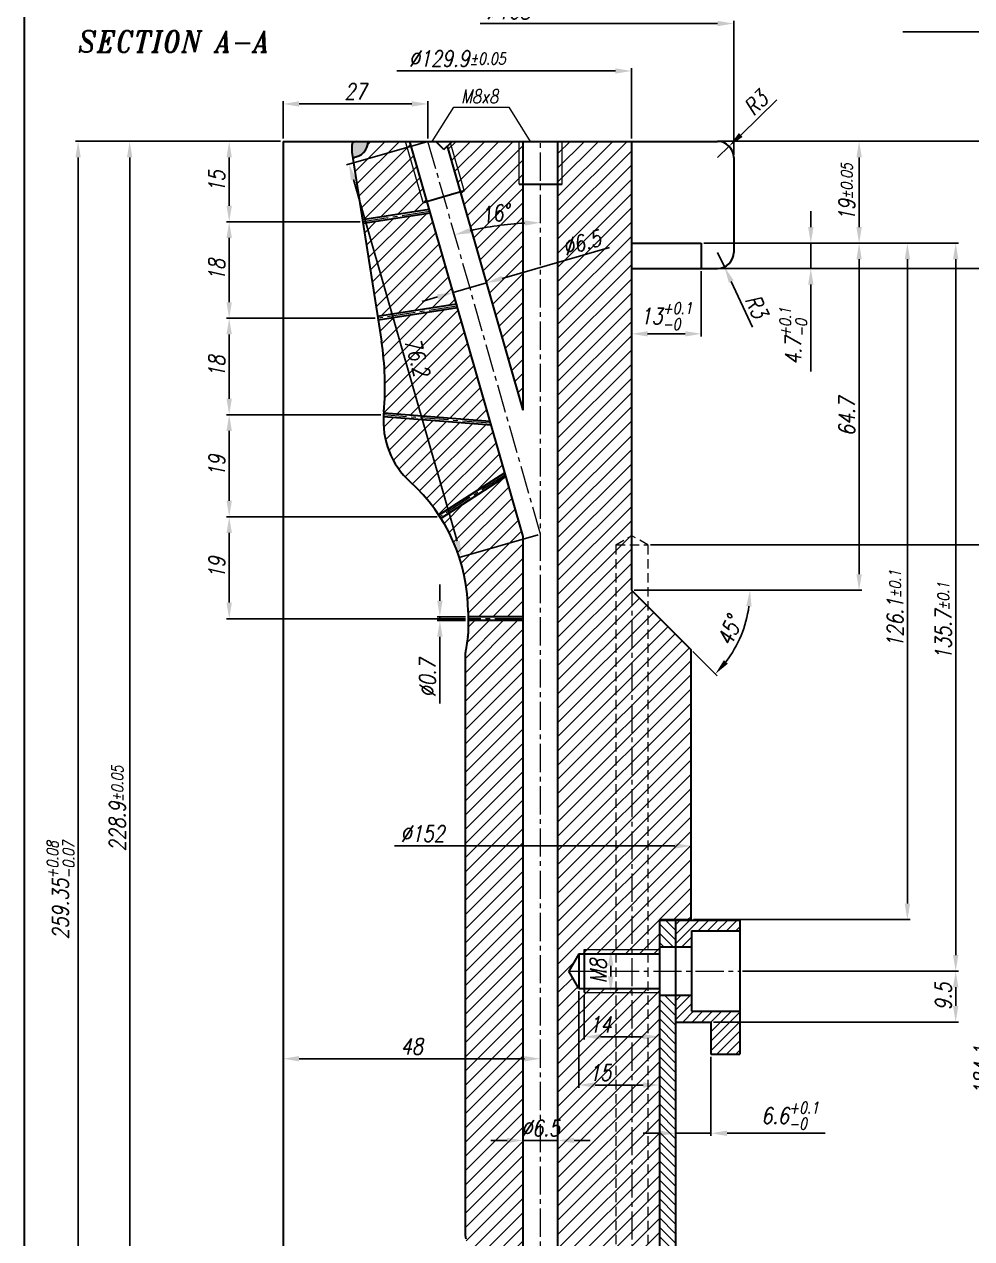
# Model space of a CAD drawing. Extents: x -409 to 838, y -94 to 534.
# Drawn here: x 31.5 to 208.1, y 74.9 to 301.3 of the extents above; entities that cross this region are included whole.
import ezdxf
from ezdxf import colors
from ezdxf.entities.mleader import LeaderData, LeaderLine
from ezdxf.math import Vec2, Vec3

# ---------------------------------------------------------------- set-up
doc = ezdxf.new("R2010")
doc.units = 0
doc.header["$LTSCALE"] = 7
doc.header["$MEASUREMENT"] = 0
doc.linetypes.add('CENTER2', pattern=[1.125, 0.75, -0.125, 0.125, -0.125])
doc.linetypes.add('HIDDEN', pattern=[0.375, 0.25, -0.125])
doc.layers.get('0').update_dxf_attribs({"linetype": 'CONTINUOUS', "lineweight": 15})
for name, color, linetype, lineweight in [('1', 1, 'CENTER2', 15), ('2', 2, 'HIDDEN', 15), ('3', 3, 'CONTINUOUS', 30), ('8', 252, 'CONTINUOUS', 15), ('ENGLISH', 252, 'CONTINUOUS', 18)]:
    doc.layers.add(name, color=color, linetype=linetype, lineweight=lineweight)
doc.styles.add('ITALICT', font='ITALICT.shx', dxfattribs={"width": 0.8, "height": 3})
doc.styles.get("Standard").update_dxf_attribs({"font": 'isocp.shx', "height": 3})
doc.dimstyles.get("Standard").update_dxf_attribs({"dimtxt": 3, "dimasz": 3, "dimexe": 0.5, "dimexo": 0.5, "dimgap": 0.8, "dimtad": 1, "dimdsep": 46, "dimtxsty": 'ITALICT', "dimcen": 0.09, "dimazin": 2, "dimtfac": 1, "dimtmove": 0, "dimatfit": 3, "dimfxl": 1, "dimtolj": 1, "dimtzin": 0, "dimarcsym": 0})
doc.dimstyles.new('Standard$2', dxfattribs={"dimtxt": 3, "dimasz": 3, "dimexe": 0.5, "dimexo": 0.5, "dimgap": 0.8, "dimtad": 1, "dimdsep": 46, "dimtxsty": 'ITALICT', "dimcen": 0.09, "dimazin": 2, "dimtfac": 1, "dimtmove": 0, "dimatfit": 3, "dimfxl": 1, "dimtolj": 1, "dimtzin": 0, "dimarcsym": 0})

# ---------------------------------------------------------------- blocks, each defined once
blk = doc.blocks.new('*D12')
at = {"color": 0, "lineweight": -2}
for p, q in [((79.23, 279.47), (69.19, 279.47)), ((69.69, 276.47), (69.69, 267.47)), ((94.1, 264.47), (69.19, 264.47))]:
    blk.add_line(p, q, dxfattribs=at)
at = {"color": 0}
for points in [[(70.19, 276.47), (69.19, 276.47), (69.69, 279.47)], [(69.19, 267.47), (70.19, 267.47), (69.69, 264.47)]]:
    blk.add_solid(points, dxfattribs=at)
at = {"color": 0, "insert": (67.39, 271.97), "char_height": 3, "attachment_point": 5, "rotation": 90, "style": 'ITALICT'}
blk.add_mtext('\\A1;15', dxfattribs=at)
blk = doc.blocks.new('*D13')
at = {"color": 0, "lineweight": -2}
for p, q in [((94.1, 264.47), (69.19, 264.47)), ((69.69, 261.47), (69.69, 249.47)), ((96.91, 246.47), (69.19, 246.47))]:
    blk.add_line(p, q, dxfattribs=at)
at = {"color": 0}
for points in [[(70.19, 261.47), (69.19, 261.47), (69.69, 264.47)], [(69.19, 249.47), (70.19, 249.47), (69.69, 246.47)]]:
    blk.add_solid(points, dxfattribs=at)
at = {"color": 0, "insert": (67.39, 255.47), "char_height": 3, "attachment_point": 5, "rotation": 90, "style": 'ITALICT'}
blk.add_mtext('\\A1;18', dxfattribs=at)
blk = doc.blocks.new('*D14')
at = {"color": 0, "lineweight": -2}
for p, q in [((96.91, 246.47), (69.19, 246.47)), ((69.69, 243.47), (69.69, 231.47)), ((97.97, 228.47), (69.19, 228.47))]:
    blk.add_line(p, q, dxfattribs=at)
at = {"color": 0}
for points in [[(70.19, 243.47), (69.19, 243.47), (69.69, 246.47)], [(69.19, 231.47), (70.19, 231.47), (69.69, 228.47)]]:
    blk.add_solid(points, dxfattribs=at)
at = {"color": 0, "insert": (67.39, 237.47), "char_height": 3, "attachment_point": 5, "rotation": 90, "style": 'ITALICT'}
blk.add_mtext('\\A1;18', dxfattribs=at)
blk = doc.blocks.new('*D15')
at = {"color": 0, "lineweight": -2}
for p, q in [((97.97, 228.47), (69.19, 228.47)), ((69.69, 225.47), (69.69, 212.47)), ((108.48, 209.47), (69.19, 209.47))]:
    blk.add_line(p, q, dxfattribs=at)
at = {"color": 0}
for points in [[(70.19, 225.47), (69.19, 225.47), (69.69, 228.47)], [(69.19, 212.47), (70.19, 212.47), (69.69, 209.47)]]:
    blk.add_solid(points, dxfattribs=at)
at = {"color": 0, "insert": (67.39, 218.97), "char_height": 3, "attachment_point": 5, "rotation": 90, "style": 'ITALICT'}
blk.add_mtext('\\A1;19', dxfattribs=at)
blk = doc.blocks.new('*D16')
at = {"color": 0, "lineweight": -2}
for p, q in [((135.88, 120.27), (135.88, 112.03)), ((138.88, 112.53), (146.88, 112.53))]:
    blk.add_line(p, q, dxfattribs=at)
at = {"color": 0}
for points in [[(138.88, 113.03), (138.88, 112.03), (135.88, 112.53)], [(146.88, 113.03), (146.88, 112.03), (149.88, 112.53)]]:
    blk.add_solid(points, dxfattribs=at)
at = {"color": 0, "insert": (138.88, 114.83), "char_height": 3, "attachment_point": 5, "style": 'ITALICT'}
blk.add_mtext('\\A1;14', dxfattribs=at)
blk = doc.blocks.new('*D17')
at = {"color": 0, "lineweight": -2}
for p, q in [((134.88, 121.02), (134.88, 103.03)), ((137.88, 103.53), (146.88, 103.53))]:
    blk.add_line(p, q, dxfattribs=at)
at = {"color": 0}
for points in [[(137.88, 104.03), (137.88, 103.03), (134.88, 103.53)], [(146.88, 104.03), (146.88, 103.03), (149.88, 103.53)]]:
    blk.add_solid(points, dxfattribs=at)
at = {"color": 0, "insert": (138.84, 105.83), "char_height": 3, "attachment_point": 5, "style": 'ITALICT'}
blk.add_mtext('\\A1;15', dxfattribs=at)
blk = doc.blocks.new('*D18')
at = {"color": 0, "linetype": 'ByBlock', "lineweight": -2}
for p, q in [((157.68, 255.27), (157.68, 243.08)), ((147.68, 243.58), (154.68, 243.58))]:
    blk.add_line(p, q, dxfattribs=at)
at = {"color": 0}
for points in [[(147.68, 244.08), (147.68, 243.08), (144.68, 243.58)], [(154.68, 244.08), (154.68, 243.08), (157.68, 243.58)]]:
    blk.add_solid(points, dxfattribs=at)
at = {"color": 0, "insert": (151.18, 246.87), "char_height": 3, "attachment_point": 5, "style": 'ITALICT'}
blk.add_mtext('\\A1;13{}{\\H0.71x;\\C3;\\S+0.1^ -0;}', dxfattribs=at)
blk = doc.blocks.new('*D19')
at = {"color": 0, "lineweight": -2}
for p, q in [((171.77, 287.2), (165.03, 280.65)), ((160.73, 276.47), (162.88, 278.56))]:
    blk.add_line(p, q, dxfattribs=at)
at = {"color": 0}
blk.add_solid([(164.68, 281.01), (165.38, 280.29), (162.88, 278.56)], dxfattribs=at)
at = {"color": 0, "insert": (167.87, 286.62), "char_height": 3, "attachment_point": 5, "rotation": 44.194, "style": 'ITALICT'}
blk.add_mtext('\\A1;R3', dxfattribs=at)
blk = doc.blocks.new('*D20')
at = {"color": 0, "lineweight": -2}
for p, q in [((160.73, 258.77), (162, 256.05)), ((167.26, 244.82), (163.27, 253.34))]:
    blk.add_line(p, q, dxfattribs=at)
at = {"color": 0}
blk.add_solid([(163.72, 253.55), (162.82, 253.12), (162, 256.05)], dxfattribs=at)
at = {"color": 0, "insert": (167.98, 248.7), "char_height": 3, "attachment_point": 5, "rotation": 295.1049, "style": 'ITALICT'}
blk.add_mtext('\\A1;R3', dxfattribs=at)
blk = doc.blocks.new('*D21')
at = {"color": 0, "linetype": 'ByBlock', "lineweight": -2}
for p, q in [((178.1, 263.47), (178.1, 266.47)), ((158.18, 260.47), (178.6, 260.47)), ((178.1, 260.47), (178.1, 255.77)), ((161.23, 255.77), (178.6, 255.77)), ((178.1, 252.77), (178.1, 236.58))]:
    blk.add_line(p, q, dxfattribs=at)
at = {"color": 0}
for points in [[(177.6, 263.47), (178.6, 263.47), (178.1, 260.47)], [(177.6, 252.77), (178.6, 252.77), (178.1, 255.77)]]:
    blk.add_solid(points, dxfattribs=at)
at = {"color": 0, "insert": (174.82, 243.17), "char_height": 3, "attachment_point": 5, "rotation": 90, "style": 'ITALICT'}
blk.add_mtext('\\A1;4.7{}{\\H0.71x;\\C3;\\S+0.1^ -0;}', dxfattribs=at)
blk = doc.blocks.new('*D22')
at = {"color": 0, "lineweight": -2}
for p, q in [((161.23, 279.47), (214.6, 279.47)), ((214.1, 276.47), (214.1, 258.77)), ((161.23, 255.77), (214.6, 255.77))]:
    blk.add_line(p, q, dxfattribs=at)
at = {"color": 0}
for points in [[(213.6, 276.47), (214.6, 276.47), (214.1, 279.47)], [(213.6, 258.77), (214.6, 258.77), (214.1, 255.77)]]:
    blk.add_solid(points, dxfattribs=at)
at = {"color": 0, "insert": (211.8, 267.62), "char_height": 3, "attachment_point": 5, "rotation": 90, "style": 'ITALICT'}
blk.add_mtext('\\A1;23.7{}{\\H0.71x;\\C3;%%p0.05}', dxfattribs=at)
blk = doc.blocks.new('*D23')
at = {"color": 0, "lineweight": -2}
for p, q in [((158.18, 260.47), (187.6, 260.47)), ((187.1, 257.47), (187.1, 198.77)), ((145.18, 195.77), (187.6, 195.77))]:
    blk.add_line(p, q, dxfattribs=at)
at = {"color": 0}
for points in [[(186.6, 257.47), (187.6, 257.47), (187.1, 260.47)], [(186.6, 198.77), (187.6, 198.77), (187.1, 195.77)]]:
    blk.add_solid(points, dxfattribs=at)
at = {"color": 0, "insert": (184.8, 228.12), "char_height": 3, "attachment_point": 5, "rotation": 90, "style": 'ITALICT'}
blk.add_mtext('\\A1;64.7', dxfattribs=at)
blk = doc.blocks.new('*D24')
at = {"color": 0, "lineweight": -2}
for p, q in [((155.79, 195.77), (167.26, 195.77)), ((156.08, 184.36), (160.65, 179.8))]:
    blk.add_line(p, q, dxfattribs=at)
blk.add_arc((144.68, 195.77), 22.09, 322.7882, 352.2118, dxfattribs=at)
at = {"color": 0}
for points in [[(166.06, 192.81), (167.06, 192.74), (166.76, 195.77)], [(162.64, 182.08), (161.89, 182.74), (160.29, 180.15)]]:
    blk.add_solid(points, dxfattribs=at)
at = {"color": 0, "insert": (162.96, 188.2), "char_height": 3, "attachment_point": 5, "rotation": 67.5, "style": 'ITALICT'}
blk.add_mtext('\\A1;45°', dxfattribs=at)
blk = doc.blocks.new('*D25')
at = {"color": 0, "lineweight": -2}
for p, q in [((158.18, 260.47), (196.6, 260.47)), ((196.1, 257.47), (196.1, 137.37)), ((156.23, 134.37), (196.6, 134.37))]:
    blk.add_line(p, q, dxfattribs=at)
at = {"color": 0}
for points in [[(195.6, 257.47), (196.6, 257.47), (196.1, 260.47)], [(195.6, 137.37), (196.6, 137.37), (196.1, 134.37)]]:
    blk.add_solid(points, dxfattribs=at)
at = {"color": 0, "insert": (193.8, 192.31), "char_height": 3, "attachment_point": 5, "rotation": 90, "style": 'ITALICT'}
blk.add_mtext('\\A1;126.1{}{\\H0.71x;\\C3;%%p0.1}', dxfattribs=at)
blk = doc.blocks.new('*D26')
at = {"color": 0, "lineweight": -2}
for p, q in [((158.18, 260.47), (205.6, 260.47)), ((205.1, 257.47), (205.1, 127.77)), ((165.38, 124.77), (205.6, 124.77))]:
    blk.add_line(p, q, dxfattribs=at)
at = {"color": 0}
for points in [[(204.6, 257.47), (205.6, 257.47), (205.1, 260.47)], [(204.6, 127.77), (205.6, 127.77), (205.1, 124.77)]]:
    blk.add_solid(points, dxfattribs=at)
at = {"color": 0, "insert": (202.8, 190.04), "char_height": 3, "attachment_point": 5, "rotation": 90, "style": 'ITALICT'}
blk.add_mtext('\\A1;135.7{}{\\H0.71x;\\C3;%%p0.1}', dxfattribs=at)
blk = doc.blocks.new('*D27')
at = {"color": 0, "lineweight": -2}
for p, q in [((121.48, 93.19), (118.48, 93.19)), ((124.48, 93.69), (124.48, 93.69)), ((124.48, 93.19), (130.98, 93.19)), ((130.98, 93.69), (130.98, 93.69)), ((133.98, 93.19), (136.98, 93.19))]:
    blk.add_line(p, q, dxfattribs=at)
at = {"color": 0}
for points in [[(121.48, 92.69), (121.48, 93.69), (124.48, 93.19)], [(133.98, 93.69), (133.98, 92.69), (130.98, 93.19)]]:
    blk.add_solid(points, dxfattribs=at)
at = {"color": 0, "insert": (127.73, 95.49), "char_height": 3, "attachment_point": 5, "style": 'ITALICT'}
blk.add_mtext('\\A1;%%c6.5', dxfattribs=at)
blk = doc.blocks.new('*D28')
at = {"color": 0, "lineweight": -2}
for p, q in [((74.19, 279.47), (50.64, 279.47)), ((51.14, 276.47), (51.14, 53.57)), ((79.23, 50.57), (50.64, 50.57))]:
    blk.add_line(p, q, dxfattribs=at)
at = {"color": 0}
for points in [[(51.64, 276.47), (50.64, 276.47), (51.14, 279.47)], [(50.64, 53.57), (51.64, 53.57), (51.14, 50.57)]]:
    blk.add_solid(points, dxfattribs=at)
at = {"color": 0, "insert": (48.84, 155.07), "char_height": 3, "attachment_point": 5, "rotation": 90, "style": 'ITALICT'}
blk.add_mtext('\\A1;228.9{}{\\H0.71x;\\C3;%%p0.05}', dxfattribs=at)
blk = doc.blocks.new('*D30')
at = {"color": 0, "lineweight": -2}
for p, q in [((140.3, 128.77), (140.3, 128.77)), ((140.8, 125.77), (140.8, 123.77)), ((140.3, 120.77), (140.3, 120.77))]:
    blk.add_line(p, q, dxfattribs=at)
at = {"color": 0}
for points in [[(141.3, 125.77), (140.3, 125.77), (140.8, 128.77)], [(140.3, 123.77), (141.3, 123.77), (140.8, 120.77)]]:
    blk.add_solid(points, dxfattribs=at)
at = {"color": 0, "insert": (138.5, 124.77), "char_height": 3, "attachment_point": 5, "rotation": 90, "style": 'ITALICT'}
blk.add_mtext('\\A1;M8', dxfattribs=at)
blk = doc.blocks.new('*D42')
at = {"color": 0, "lineweight": -2}
for p, q in [((50.64, 279.47), (41.03, 279.47)), ((41.53, 276.47), (41.53, 23.12)), ((79.23, 20.12), (41.03, 20.12))]:
    blk.add_line(p, q, dxfattribs=at)
at = {"color": 0}
for points in [[(42.03, 276.47), (41.03, 276.47), (41.53, 279.47)], [(41.03, 23.12), (42.03, 23.12), (41.53, 20.12)]]:
    blk.add_solid(points, dxfattribs=at)
at = {"color": 0, "insert": (38.25, 139.84), "char_height": 3, "attachment_point": 5, "rotation": 90, "style": 'ITALICT'}
blk.add_mtext('\\A1;259.35{}{\\H0.71x;\\C3;\\S+0.08^ -0.07;}', dxfattribs=at)
blk = doc.blocks.new('*D44')
at = {"color": 0, "lineweight": -2}
for p, q in [((152.73, 148.1), (100.49, 148.1)), ((155.73, 148.6), (155.73, 148.6))]:
    blk.add_line(p, q, dxfattribs=at)
at = {"color": 0}
blk.add_solid([(152.73, 147.6), (152.73, 148.6), (155.73, 148.1)], dxfattribs=at)
at = {"color": 0, "insert": (105.74, 150.4), "char_height": 3, "attachment_point": 5, "style": 'ITALICT'}
blk.add_mtext('\\A1;%%c152', dxfattribs=at)
blk = doc.blocks.new('*D45')
at = {"color": 0, "lineweight": -2}
for p, q in [((141.68, 292.59), (100.93, 292.59)), ((144.68, 279.97), (144.68, 293.09))]:
    blk.add_line(p, q, dxfattribs=at)
at = {"color": 0}
blk.add_solid([(141.68, 293.09), (141.68, 292.09), (144.68, 292.59)], dxfattribs=at)
at = {"color": 0, "insert": (112.2, 294.89), "char_height": 3, "attachment_point": 5, "style": 'ITALICT'}
blk.add_mtext('\\A1;%%c129.9{}{\\H0.71x;\\C3;%%p0.05}', dxfattribs=at)
blk = doc.blocks.new('*D46')
at = {"color": 0, "lineweight": -2}
for p, q in [((160.73, 301.43), (116.47, 301.43)), ((163.73, 276.97), (163.73, 301.93))]:
    blk.add_line(p, q, dxfattribs=at)
at = {"color": 0}
blk.add_solid([(160.73, 301.93), (160.73, 300.93), (163.73, 301.43)], dxfattribs=at)
at = {"color": 0, "insert": (121.73, 303.73), "char_height": 3, "attachment_point": 5, "style": 'ITALICT'}
blk.add_mtext('\\A1;%%c168', dxfattribs=at)
blk = doc.blocks.new('*D47')
at = {"color": 0, "lineweight": -2}
for p, q in [((79.73, 279.97), (79.73, 286.94)), ((103.73, 286.44), (82.73, 286.44)), ((106.73, 279.97), (106.73, 286.94))]:
    blk.add_line(p, q, dxfattribs=at)
at = {"color": 0}
for points in [[(82.73, 286.94), (82.73, 285.94), (79.73, 286.44)], [(103.73, 286.94), (103.73, 285.94), (106.73, 286.44)]]:
    blk.add_solid(points, dxfattribs=at)
at = {"color": 0, "insert": (93.23, 288.74), "char_height": 3, "attachment_point": 5, "style": 'ITALICT'}
blk.add_mtext('\\A1;27', dxfattribs=at)
blk = doc.blocks.new('*D50')
at = {"color": 0, "lineweight": -2}
for p, q in [((127.73, 108.93), (127.73, 108.93)), ((79.73, 108.05), (79.73, 107.93)), ((124.73, 108.43), (82.73, 108.43))]:
    blk.add_line(p, q, dxfattribs=at)
at = {"color": 0}
for points in [[(82.73, 108.93), (82.73, 107.93), (79.73, 108.43)], [(124.73, 107.93), (124.73, 108.93), (127.73, 108.43)]]:
    blk.add_solid(points, dxfattribs=at)
at = {"color": 0, "insert": (103.73, 110.73), "char_height": 3, "attachment_point": 5, "style": 'ITALICT'}
blk.add_mtext('\\A1;48', dxfattribs=at)
blk = doc.blocks.new('*D51')
at = {"color": 0, "linetype": 'ByBlock', "lineweight": -2}
for p, q in [((159.48, 108.77), (159.48, 94.03)), ((149.88, 94.53), (146.88, 94.53)), ((152.88, 94.53), (159.48, 94.53)), ((162.48, 94.53), (180.77, 94.53))]:
    blk.add_line(p, q, dxfattribs=at)
at = {"color": 0}
for points in [[(149.88, 95.03), (149.88, 94.03), (152.88, 94.53)], [(162.48, 95.03), (162.48, 94.03), (159.48, 94.53)]]:
    blk.add_solid(points, dxfattribs=at)
at = {"color": 0, "insert": (174.23, 97.81), "char_height": 3, "attachment_point": 5, "style": 'ITALICT'}
blk.add_mtext('\\A1;6.6{}{\\H0.71x;\\C3;\\S+0.1^ -0;}', dxfattribs=at)
blk = doc.blocks.new('*D52')
at = {"color": 0, "lineweight": -2}
for p, q in [((165.38, 124.77), (205.6, 124.77)), ((205.1, 118.27), (205.1, 121.77)), ((159.98, 115.27), (205.6, 115.27))]:
    blk.add_line(p, q, dxfattribs=at)
at = {"color": 0}
for points in [[(204.6, 121.77), (205.6, 121.77), (205.1, 124.77)], [(204.6, 118.27), (205.6, 118.27), (205.1, 115.27)]]:
    blk.add_solid(points, dxfattribs=at)
at = {"color": 0, "insert": (202.8, 120.02), "char_height": 3, "attachment_point": 5, "rotation": 90, "style": 'ITALICT'}
blk.add_mtext('\\A1;9.5', dxfattribs=at)
blk = doc.blocks.new('*D57')
at = {"color": 0, "lineweight": -2}
for p, q in [((106.25, 279.33), (91.54, 275.11)), ((92.85, 272.37), (112.19, 204.9)), ((127.25, 206.09), (112.54, 201.88))]:
    blk.add_line(p, q, dxfattribs=at)
at = {"color": 0}
for points in [[(93.33, 272.51), (92.37, 272.23), (92.02, 275.25)], [(111.71, 204.76), (112.67, 205.04), (113.02, 202.02)]]:
    blk.add_solid(points, dxfattribs=at)
at = {"color": 0, "insert": (104.73, 239.27), "char_height": 3, "attachment_point": 5, "rotation": 286, "style": 'ITALICT'}
blk.add_mtext('\\A1;76.2', dxfattribs=at)
blk = doc.blocks.new('*D70')
at = {"color": 0, "lineweight": -2}
for p, q in [((161.23, 279.47), (187.6, 279.47)), ((187.1, 263.47), (187.1, 276.47)), ((158.18, 260.47), (187.6, 260.47))]:
    blk.add_line(p, q, dxfattribs=at)
at = {"color": 0}
for points in [[(186.6, 276.47), (187.6, 276.47), (187.1, 279.47)], [(186.6, 263.47), (187.6, 263.47), (187.1, 260.47)]]:
    blk.add_solid(points, dxfattribs=at)
at = {"color": 0, "insert": (184.8, 269.97), "char_height": 3, "attachment_point": 5, "rotation": 90, "style": 'ITALICT'}
blk.add_mtext('\\A1;19{}{\\H0.71x;\\C3;%%p0.05}', dxfattribs=at)
blk = doc.blocks.new('*D93')
at = {"color": 0, "lineweight": -2}
for p, q in [((148.23, 204.22), (212.8, 204.22)), ((212.3, 23.12), (212.3, 201.22)), ((147.38, 20.12), (212.8, 20.12))]:
    blk.add_line(p, q, dxfattribs=at)
at = {"color": 0}
for points in [[(212.8, 201.22), (211.8, 201.22), (212.3, 204.22)], [(211.8, 23.12), (212.8, 23.12), (212.3, 20.12)]]:
    blk.add_solid(points, dxfattribs=at)
at = {"color": 0, "insert": (210, 106.26), "char_height": 3, "attachment_point": 5, "rotation": 90, "style": 'ITALICT'}
blk.add_mtext('\\A1;184.1', dxfattribs=at)
blk = doc.blocks.new('*D105')
at = {"color": 0, "linetype": 'ByBlock', "lineweight": -2}
for p, q in [((108.96, 193.82), (108.96, 196.82)), ((113.73, 190.82), (108.46, 190.82)), ((108.96, 190.82), (108.96, 190.12)), ((113.73, 190.12), (108.46, 190.12)), ((108.96, 187.12), (108.96, 174.63))]:
    blk.add_line(p, q, dxfattribs=at)
at = {"color": 0}
for points in [[(108.46, 193.82), (109.46, 193.82), (108.96, 190.82)], [(109.46, 187.12), (108.46, 187.12), (108.96, 190.12)]]:
    blk.add_solid(points, dxfattribs=at)
at = {"color": 0, "insert": (106.66, 179.38), "char_height": 3, "attachment_point": 5, "rotation": 90, "style": 'ITALICT'}
blk.add_mtext('\\A1;%%c0.7', dxfattribs=at)
blk = doc.blocks.new('*D133')
at = {"color": 0, "linetype": 'ByBlock', "lineweight": -2}
for p, q in [((108.48, 209.47), (69.19, 209.47)), ((69.69, 193.47), (69.69, 206.47)), ((113.73, 190.47), (69.19, 190.47))]:
    blk.add_line(p, q, dxfattribs=at)
at = {"color": 0}
for points in [[(70.19, 206.47), (69.19, 206.47), (69.69, 209.47)], [(69.19, 193.47), (70.19, 193.47), (69.69, 190.47)]]:
    blk.add_solid(points, dxfattribs=at)
at = {"color": 0, "insert": (67.39, 199.97), "char_height": 3, "attachment_point": 5, "rotation": 90, "style": 'ITALICT'}
blk.add_mtext('\\A1;19', dxfattribs=at)
blk = doc.blocks.new('*D284')
at = {"color": 0, "lineweight": -2}
blk.add_arc((127.73, 206.23), 58.08, 92.9598, 103.0402, dxfattribs=at)
at = {"color": 0}
for points in [[(114.5, 263.3), (114.75, 262.33), (111.72, 262.06)], [(124.74, 263.74), (124.71, 264.73), (127.73, 264.31)]]:
    blk.add_solid(points, dxfattribs=at)
at = {"color": 0, "insert": (119.32, 266.02), "char_height": 3, "attachment_point": 5, "rotation": 8, "style": 'ITALICT'}
blk.add_mtext('\\A1;16%%d', dxfattribs=at)
blk = doc.blocks.new('*D285')
at = {"color": 0, "linetype": 'ByBlock', "lineweight": -2}
for p, q in [((120.56, 253.91), (140.6, 259.65)), ((112.16, 248.74), (111.29, 251.77)), ((111.43, 251.29), (117.67, 253.08)), ((118.4, 250.53), (117.54, 253.56)), ((108.54, 250.46), (105.66, 249.63))]:
    blk.add_line(p, q, dxfattribs=at)
at = {"color": 0}
for points in [[(120.42, 254.39), (120.7, 253.43), (117.67, 253.08)], [(108.68, 249.98), (108.4, 250.94), (111.43, 251.29)]]:
    blk.add_solid(points, dxfattribs=at)
at = {"color": 0, "insert": (135.4, 260.56), "char_height": 3, "attachment_point": 5, "rotation": 16, "style": 'ITALICT'}
blk.add_mtext('\\A1;%%c6.5', dxfattribs=at)

msp = doc.modelspace()

# ---------------------------------------------------------------- hatches: boundary and pattern name
msp.add_hatch(color=256).paths.add_polyline_path([(95.5759, 279.4683), (93.3759, 279.4683, 0.41421356), (92.5759, 278.6683), (92.5759, 277.4683), (92.7312, 276.4723, 0.39912318)])
at = {"layer": '8'}
h = msp.add_hatch(dxfattribs=at)
h.set_pattern_fill('ANSI31', color=256, scale=15, angle=180, style=0)
h.set_pattern_definition([(225, (-1198.9368, 3e-29), (1.3258252, -1.3258252), [])])
h.paths.add_polyline_path([(102.5647, 279.4683), (95.5759, 279.4683, -0.39912318), (92.7312, 276.4723), (94.5492, 264.8141), (106.9906, 266.7542), (106.5466, 268.3028), (105.8256, 268.0961)])
h.paths.add_polyline_path([(94.6571, 264.1224), (97.3562, 246.8141), (112.0512, 249.1057), (107.1851, 266.0761)])
h.paths.add_polyline_path([(98.503, 228.817), (118.3155, 227.2595), (112.2457, 248.4275), (97.4641, 246.1224), (98.0691, 242.2427, -0.06025769), (98.5224, 229.0418)])
h.paths.add_polyline_path([(103.4286, 215.9964, -0.06289111), (108.7856, 209.7612), (121.067, 217.6641), (118.5215, 226.5411), (98.4497, 228.119, 0.22661578)])
h.paths.add_polyline_path([(109.1654, 209.1732, -0.14164469), (114.2259, 191.6683), (114.2259, 190.8183), (124.4759, 190.8183), (124.4759, 205.7758), (121.2685, 216.9614)])
h.paths.add_polyline_path([(124.4759, 190.1183), (114.2259, 190.1183), (114.2259, 187.6683, -0.04125533), (114.1852, 187.1757), (113.7666, 184.6608, 0.04125533), (113.7259, 184.1683), (113.7259, 75.3683, 0.04125533), (113.7666, 74.8757), (114.1852, 72.3608, -0.04125533), (114.2259, 71.8683), (114.2259, 69.8683, -0.05732396), (112.0059, 50.5683), (122.8261, 45.5227), (124.4759, 45.5227)])
h.paths.add_polyline_path([(123.033, 98.4877), (132.4187, 98.4877), (132.4187, 92.4877), (123.033, 92.4877)], flags=9)
h.paths.add_polyline_path([(124.4759, 32.6628), (117.2629, 30.0375, 0.31529879), (116.2759, 28.6279), (116.2759, 22.3185, 0.31529879), (116.9339, 21.3788), (120.3971, 20.1183), (123.7259, 20.1183), (123.7259, 28.1183), (124.4759, 28.1183)])
h.paths.add_polyline_path([(124.4759, 28.1183), (123.7259, 28.1183), (123.7259, 20.1183), (124.4759, 20.1183)])
h.paths.add_polyline_path([(131.7259, 20.1183), (131.7259, 28.1183), (130.9759, 28.1183), (130.9759, 20.1183)])
h.paths.add_polyline_path([(144.7259, 205.9503), (144.6759, 255.7683), (144.6759, 260.4683), (144.6759, 279.4683), (131.7259, 279.4683), (131.7259, 271.4683), (130.9759, 271.4683), (130.9759, 28.1183), (131.7259, 28.1183), (131.7259, 20.1183), (141.7259, 20.1183), (141.7259, 120.7683), (135.8759, 120.7683), (135.8759, 121.5183), (134.8759, 121.5183), (132.9995, 124.7683), (134.8759, 128.0183), (135.8759, 128.0183), (135.8759, 128.7683), (141.7259, 128.7683), (141.7259, 204.2183)])
h.paths.add_polyline_path([(130.0648, 262.1458), (139.0869, 264.7329), (140.7408, 258.9653), (131.7186, 256.3783)], flags=9)
h.paths.add_polyline_path([(141.7259, 120.7683), (141.7259, 20.1183), (144.7259, 20.1183), (144.7259, 120.7683)])
h.paths.add_polyline_path([(144.7259, 120.7683), (144.7259, 20.1183), (146.8759, 20.1183, 0.07194075), (147.7259, 20.2412), (147.7259, 120.7683)])
h.paths.add_polyline_path([(149.8759, 54.3683), (149.8759, 120.2683), (149.8759, 120.7683), (147.7259, 120.7683), (147.7259, 20.2412, 0.33236862), (149.8759, 23.1183)])
h.paths.add_polyline_path([(141.7259, 121.5183), (135.8759, 121.5183), (135.8759, 120.7683), (141.7259, 120.7683)])
h.paths.add_polyline_path([(141.7259, 120.7683), (144.7259, 120.7683), (144.7259, 121.5183), (141.7259, 121.5183)])
h.paths.add_polyline_path([(144.7259, 120.7683), (147.7259, 120.7683), (147.7259, 121.5183), (144.7259, 121.5183)])
h.paths.add_polyline_path([(149.8759, 121.5183), (147.7259, 121.5183), (147.7259, 120.7683), (149.8759, 120.7683)])
h.paths.add_polyline_path([(135.8759, 128.7683), (135.8759, 128.0183), (141.7259, 128.0183), (141.7259, 128.7683)])
h.paths.add_polyline_path([(141.7259, 128.7683), (141.7259, 128.0183), (144.7259, 128.0183), (144.7259, 128.7683)])
h.paths.add_polyline_path([(144.7259, 128.7683), (144.7259, 128.0183), (147.7259, 128.0183), (147.7259, 128.7683)])
h.paths.add_polyline_path([(149.8759, 128.7683), (147.7259, 128.7683), (147.7259, 128.0183), (149.8759, 128.0183)])
h.paths.add_polyline_path([(144.7259, 195.7183), (144.6759, 195.7683), (144.6759, 204.2183), (141.7259, 204.2183), (141.7259, 128.7683), (144.7259, 128.7683)])
h.paths.add_polyline_path([(144.7259, 128.7683), (147.7259, 128.7683), (147.7259, 192.7183), (144.7259, 195.7183)])
h.paths.add_polyline_path([(149.8759, 134.3683), (155.7259, 134.3683), (155.7259, 184.7183), (147.7259, 192.7183), (147.7259, 128.7683), (149.8759, 128.7683), (149.8759, 129.2683), (149.8759, 134.2683)])
h.paths.add_polyline_path([(144.6759, 205.9214), (141.7259, 204.2183), (144.6759, 204.2183)])
h.paths.add_polyline_path([(124.4759, 279.4683), (123.7259, 279.4683), (123.7259, 271.4683), (124.4759, 271.4683)])
h.paths.add_polyline_path([(131.7259, 271.4683), (131.7259, 279.4683), (130.9759, 279.4683), (130.9759, 271.4683)])
h.paths.add_polyline_path([(112.7948, 270.0944), (113.5157, 270.3012), (110.9626, 279.205), (110.3562, 278.5986)])
h.paths.add_polyline_path([(123.7259, 271.4683), (123.7259, 279.4683), (111.2259, 279.4683), (110.9626, 279.205), (113.5157, 270.3012), (112.7948, 270.0944), (124.4759, 229.3575), (124.4759, 271.4683)])
h.paths.add_polyline_path([(103.3449, 279.4683), (102.5647, 279.4683), (105.8256, 268.0961), (106.5466, 268.3028)])
h.paths.add_polyline_path([(140.6606, 32.7701), (141.9332, 25.5529), (136.0244, 24.511), (134.7518, 31.7282)], flags=24)
h.paths.add_polyline_path([(136.2083, 108.8277), (141.4797, 108.8277), (141.4797, 102.8277), (136.2083, 102.8277)], flags=24)
h.paths.add_polyline_path([(136.2973, 117.8277), (141.4545, 117.8277), (141.4545, 111.8277), (136.2973, 111.8277)], flags=24)
h.paths.add_polyline_path([(115.616, 268.5333), (122.1942, 269.4578), (123.0293, 263.5162), (116.4511, 262.5917)], flags=24)
h.paths.add_polyline_path([(106.353, 244.4957), (108.877, 235.6933), (103.1095, 234.0395), (100.5854, 242.8419)], flags=24)
h = msp.add_hatch(dxfattribs=at)
h.set_pattern_fill('ANSI31', color=256, scale=10, angle=90, style=0)
h.set_pattern_definition([(135, (-47.3794, -88.0965), (-0.8838835, -0.8838835), [])])
h.paths.add_polyline_path([(152.8759, 54.3683), (152.8759, 63.7683), (149.8759, 63.7683), (149.8759, 54.3683)])
h.paths.add_polyline_path([(149.8759, 63.7683), (152.8759, 63.7683), (152.8759, 87.7683), (149.8759, 87.7683)])
h.paths.add_polyline_path([(149.8759, 87.7683), (152.8759, 87.7683), (152.8759, 99.7683), (149.8759, 99.7683)])
h.paths.add_polyline_path([(152.8759, 120.2683), (149.8759, 120.2683), (149.8759, 99.7683), (152.8759, 99.7683)])
h.paths.add_polyline_path([(152.8759, 134.2683), (149.8759, 134.2683), (149.8759, 129.2683), (152.8759, 129.2683)])
h = msp.add_hatch(dxfattribs=at)
h.set_pattern_fill('ANSI31', color=256, scale=10, style=0)
h.set_pattern_definition([(45, (-47.3794, -88.0965), (-0.8838835, 0.8838835), [])])
h.paths.add_polyline_path([(155.8759, 132.2683), (164.8759, 132.2683), (164.8759, 134.2683), (152.8759, 134.2683), (152.8759, 129.2683), (155.8759, 129.2683)])
h.paths.add_polyline_path([(155.8759, 117.2683), (155.8759, 120.2683), (152.8759, 120.2683), (152.8759, 115.2683), (159.4759, 115.2683), (159.4759, 109.2683), (164.8759, 109.2683), (164.8759, 117.2683)])

# ---------------------------------------------------------------- linework, layer by layer
for p, q in [((107.5429, 279.4683), (111.5722, 285.8246)), ((111.5722, 285.8246), (121.8098, 285.8246)), ((121.8098, 285.8246), (125.7997, 279.4683)), ((105.8256, 268.0961), (102.5647, 279.4683)), ((113.5157, 270.3012), (110.9626, 279.205)), ((123.7259, 271.4683), (123.7259, 279.4683)), ((131.7259, 271.4683), (131.7259, 279.4683)), ((135.8759, 128.7683), (149.8759, 128.7683)), ((135.8759, 120.7683), (149.8759, 120.7683))]:
    msp.add_line(p, q)
at = {"layer": '1'}
for p, q in [((127.7259, 206.2326), (106.7259, 279.4683)), ((127.7259, 20.1183), (127.7259, 279.4683)), ((107.0878, 266.4152), (94.6032, 264.4683)), ((112.1485, 248.7666), (97.4101, 246.4683)), ((118.4185, 226.9003), (98.4733, 228.4683)), ((121.1677, 217.3128), (108.977, 209.4683)), ((144.7259, 205.9503), (144.7259, 20.1183)), ((124.4759, 190.4683), (114.2259, 190.4683)), ((132.9995, 124.7683), (164.8759, 124.7683))]:
    msp.add_line(p, q, dxfattribs=at)
at = {"layer": '2'}
for p, q in [((141.7259, 204.2183), (144.7259, 205.9503)), ((141.7259, 204.2183), (147.7259, 204.2183)), ((141.7259, 204.2183), (141.7259, 20.1183)), ((147.7259, 204.2183), (144.7259, 205.9503)), ((147.7259, 204.2183), (147.7259, 20.2412))]:
    msp.add_line(p, q, dxfattribs=at)
at = {"layer": '3'}
for p, q in [((31.4997, 501.465), (31.4997, -89.1371)), ((79.7259, 279.4683), (79.7259, 20.1183)), ((79.7259, 279.4683), (160.7259, 279.4683)), ((92.5759, 278.6683), (92.5759, 277.4683)), ((124.4759, 205.7758), (103.3449, 279.4683)), ((109.7259, 277.9683), (108.2259, 279.4683)), ((109.7259, 277.9683), (111.2259, 279.4683)), ((124.4759, 229.3575), (110.3562, 278.5986)), ((124.4759, 229.3575), (124.4759, 279.4683)), ((130.9759, 20.1183), (130.9759, 279.4683)), ((144.6759, 279.4683), (144.6759, 195.7683)), ((92.5759, 277.4683), (98.0691, 242.2427)), ((163.7259, 276.4683), (163.7259, 258.7683)), ((105.8256, 268.0961), (113.5157, 270.3012)), ((123.7259, 271.4683), (131.7259, 271.4683)), ((106.9906, 266.7542), (94.5492, 264.8141)), ((107.1851, 266.0761), (94.6571, 264.1224)), ((144.6759, 260.4683), (157.6759, 260.4683)), ((157.6759, 260.4683), (157.6759, 255.7683)), ((144.6759, 255.7683), (160.7259, 255.7683)), ((112.0512, 249.1057), (97.3562, 246.8141)), ((112.2457, 248.4275), (97.4641, 246.1224)), ((98.5224, 229.0418), (98.4821, 228.5745)), ((118.3155, 227.2595), (98.503, 228.817)), ((118.5215, 226.5411), (98.4497, 228.119)), ((121.067, 217.6641), (108.7877, 209.7626)), ((121.2685, 216.9614), (109.1664, 209.1739)), ((124.4759, 45.5227), (124.4759, 205.7758)), ((144.6759, 195.7683), (155.7259, 184.7183)), ((114.2259, 191.6683), (114.2259, 187.6683)), ((124.4759, 190.8183), (114.2259, 190.8183)), ((124.4759, 190.1183), (114.2259, 190.1183)), ((114.1852, 187.1757), (113.7666, 184.6608)), ((113.7259, 75.3683), (113.7259, 184.1683)), ((155.7259, 184.7183), (155.7259, 134.3683)), ((149.8759, 134.3683), (155.7259, 134.3683)), ((149.8759, 134.3683), (149.8759, 23.1183)), ((149.8759, 134.2683), (164.8759, 134.2683)), ((152.8759, 134.2683), (152.8759, 54.3683)), ((164.8759, 134.2683), (164.8759, 109.2683)), ((155.8759, 132.2683), (164.8759, 132.2683)), ((155.8759, 132.2683), (155.8759, 117.2683)), ((149.8759, 129.2683), (155.8759, 129.2683)), ((134.8759, 128.0183), (132.9995, 124.7683)), ((134.8759, 128.0183), (134.8759, 121.5183)), ((134.8759, 128.0183), (149.8759, 128.0183)), ((135.8759, 128.7683), (135.8759, 120.7683)), ((134.8759, 121.5183), (132.9995, 124.7683)), ((134.8759, 121.5183), (149.8759, 121.5183)), ((149.8759, 120.2683), (155.8759, 120.2683)), ((155.8759, 117.2683), (164.8759, 117.2683)), ((152.8759, 115.2683), (159.4759, 115.2683)), ((159.4759, 115.2683), (159.4759, 109.2683)), ((159.4759, 109.2683), (164.8759, 109.2683))]:
    msp.add_line(p, q, dxfattribs=at)
for centre, radius, start, end in [((93.3759, 278.6683), 0.8, 90, 180), ((92.5759, 279.4683), 3, 272.96765, 0), ((160.7259, 276.4683), 3, 0, 90), ((160.7259, 258.7683), 3, 270, 0), ((43.7259, 233.7683), 55, 355.07016, 8.863527), ((113.6259, 227.2683), 15.2, 175.07016, 227.865233), ((81.4196, 191.6683), 32.8063, 0, 47.865233), ((111.2259, 187.6683), 3, 350.550334, 0), ((116.7259, 184.1683), 3, 170.550334, 180), ((116.7259, 75.3683), 3, 180, 189.449666)]:
    msp.add_arc(centre, radius, start, end, dxfattribs=at)

# ---------------------------------------------------------------- texts
at = {"style": 'ITALICT', "width": 0.8}
msp.add_text('M8x8', height=2.5, dxfattribs=at).set_placement((112.8879, 286.6087))
at = {"layer": 'ENGLISH', "linetype": 'Continuous', "style": 'ITALICT', "width": 0.9}
msp.add_text('SECTION A-A', height=4, dxfattribs=at).set_placement((41.4945, 296.0781))

# ---------------------------------------------------------------- dimensions: what is measured, and where the dimension line sits
for base, p1, p2, text, override, picture, middle in [((79.7259, 301.4279), (163.7259, 276.4683), (79.7259, 279.4683), '%%c<>', {"dimlfac": 2, "dimse2": 1, "dimsd2": 1}, '*D46', (121.7259, 303.7279)), ((79.7259, 292.5897), (144.6759, 279.4683), (79.7259, 279.4683), '%%c<>{}{\\H0.71x;\\C3;%%p0.05}', {"dimlfac": 2, "dimse2": 1, "dimsd2": 1, "dimtp": 0.05, "dimtm": 0.05}, '*D45', (112.2009, 294.8897)), ((157.6759, 243.5814), (144.6759, 243.5814), (157.6759, 255.7683), '<>{}{\\H0.71x;\\C3;\\S+0.1^ -0;}', {"dimpost": '<>', "dimtp": 0.1, "dimfxl": 1.5, "dimtzin": 8, "dimarcsym": 1}, '*D18', (151.1759, 246.8664))]:
    dim = msp.add_linear_dim(base=base, p1=p1, p2=p2, text=text, dimstyle='Standard', override=override)
    dim.commit()
    dim.dimension.update_dxf_attribs({"geometry": picture, "text_midpoint": middle})
for base, p1, p2, picture, middle in [((79.7259, 286.4408), (106.7259, 279.4683), (79.7259, 279.4683), '*D47', (93.2259, 288.7408)), ((79.7259, 108.4298), (127.7259, 108.4298), (79.7259, 108.5461), '*D50', (103.7259, 110.7298))]:
    dim = msp.add_linear_dim(base=base, p1=p1, p2=p2, dimstyle='Standard')
    dim.commit()
    dim.dimension.update_dxf_attribs({"geometry": picture, "text_midpoint": middle})
for center, mpoint, picture, middle in [((160.7259, 276.4683), (162.8768, 278.5595), '*D19', (167.8698, 286.6218)), ((160.7259, 258.7683), (161.9987, 256.0517), '*D20', (167.9848, 248.6966))]:
    dim = msp.add_radius_dim(center=center, mpoint=mpoint, dimstyle='Standard')
    dim.commit()
    dim.dimension.update_dxf_attribs({"geometry": picture, "text_midpoint": middle})
for base, p1, p2, text, override, picture, middle in [((41.5305, 20.1183), (51.1384, 279.4683), (79.7259, 20.1183), '<>{}{\\H0.71x;\\C3;\\S+0.08^ -0.07;}', {"dimtp": 0.08, "dimtm": 0.07}, '*D42', (41.5305, 139.8433)), ((51.1384, 50.5683), (74.6891, 279.4683), (79.7259, 50.5683), '<>{}{\\H0.71x;\\C3;%%p0.05}', {"dimtp": 0.05, "dimtm": 0.05}, '*D28', (51.1384, 155.0683)), ((214.1032, 255.7683), (160.7259, 279.4683), (160.7259, 255.7683), '<>{}{\\H0.71x;\\C3;%%p0.05}', {"dimtp": 0.05, "dimtm": 0.05, "dimtmove": 0}, '*D22', (214.1032, 267.6183)), ((178.1032, 255.7683), (157.6759, 260.4683), (160.7259, 255.7683), '<>{}{\\H0.71x;\\C3;\\S+0.1^ -0;}', {"dimpost": '<>', "dimtp": 0.1, "dimfxl": 1.5, "dimtzin": 8, "dimarcsym": 1}, '*D21', (178.1032, 243.1734)), ((196.1032, 134.3683), (157.6759, 260.4683), (155.7259, 134.3683), '<>{}{\\H0.71x;\\C3;%%p0.1}', {"dimtp": 0.1, "dimtm": 0.1, "dimtmove": 0}, '*D25', (196.1032, 192.3099)), ((205.1032, 124.7683), (157.6759, 260.4683), (164.8759, 124.7683), '<>{}{\\H0.71x;\\C3;%%p0.1}', {"dimtp": 0.1, "dimtm": 0.1, "dimtmove": 0}, '*D26', (205.1032, 190.0367))]:
    dim = msp.add_linear_dim(base=base, p1=p1, p2=p2, angle=90, text=text, dimstyle='Standard', override=override)
    dim.commit()
    dim.dimension.update_dxf_attribs({"geometry": picture, "text_midpoint": middle, "dimtype": 160})
for base, p1, p2, picture, middle in [((69.6891, 264.4683), (79.7259, 279.4683), (94.6032, 264.4683), '*D12', (67.3891, 271.9683)), ((205.1032, 124.7683), (159.4759, 115.2683), (164.8759, 124.7683), '*D52', (202.8032, 120.0183))]:
    dim = msp.add_linear_dim(base=base, p1=p1, p2=p2, angle=90, dimstyle='Standard')
    dim.commit()
    dim.dimension.update_dxf_attribs({"geometry": picture, "text_midpoint": middle})
for base, p1, p2, angle, override, picture, middle, dimtype in [((113.0203, 202.0158), (106.7259, 279.4683), (127.7259, 206.2326), 286, {"dimdec": 1}, '*D57', (102.5203, 238.6337), 161), ((117.6738, 253.0792), (112.2933, 248.2614), (118.5415, 250.0531), 16, {"dimpost": '%%c<>', "dimtxsty": 'ITALICT', "dimarcsym": 1}, '*D285', (136.0367, 258.3447), 161), ((187.1032, 195.7683), (157.6759, 260.4683), (144.6759, 195.7683), 90, {"dimtmove": 0}, '*D23', (187.1032, 228.1183), 160), ((212.3002, 204.2183), (146.8759, 20.1183), (147.7259, 204.2183), 90, {"dimtmove": 0}, '*D93', (212.3002, 106.2554), 160), ((108.9576, 190.1183), (114.2259, 190.8183), (114.2259, 190.1183), 270, {"dimpost": '%%c<>', "dimarcsym": 1}, '*D105', (108.9576, 179.3754), 161)]:
    dim = msp.add_linear_dim(base=base, p1=p1, p2=p2, angle=angle, dimstyle='Standard', override=override)
    dim.commit()
    dim.dimension.update_dxf_attribs({"geometry": picture, "text_midpoint": middle, "dimtype": dimtype})
for base, line1, line2, dimstyle, picture, middle in [((122.3274, 264.0609), ((127.7259, 20.1183), (127.7259, 279.4683)), ((127.7259, 206.2326), (106.7259, 279.4683)), 'Standard$2', '*D284', (119.3226, 266.0247)), ((163.8041, 184.7246), ((144.6759, 195.7683), (155.2886, 195.7683)), ((144.6759, 195.7683), (155.7259, 184.7183)), 'Standard', '*D24', (162.957, 188.196))]:
    dim = msp.add_angular_dim_2l(base=base, line1=line1, line2=line2, dimstyle=dimstyle)
    dim.commit()
    dim.dimension.update_dxf_attribs({"geometry": picture, "text_midpoint": middle})
dim = msp.add_linear_dim(base=(187.1032, 279.4683), p1=(157.6759, 260.4683), p2=(160.7259, 279.4683), angle=90, text='<>{}{\\H0.71x;\\C3;%%p0.05}', dimstyle='Standard', override={"dimtp": 0.05, "dimtm": 0.05})
dim.commit()
dim.dimension.update_dxf_attribs({"geometry": '*D70', "text_midpoint": (184.8032, 269.9683)})
for base, p1, p2, override, picture, middle in [((69.6891, 246.4683), (94.6032, 264.4683), (97.4101, 246.4683), {"dimtmove": 1}, '*D13', (67.3891, 255.4683)), ((69.6891, 228.4683), (97.4101, 246.4683), (98.4733, 228.4683), {"dimtmove": 1}, '*D14', (67.3891, 237.4683)), ((69.6891, 209.4683), (98.4733, 228.4683), (108.977, 209.4683), {"dimtmove": 1}, '*D15', (67.3891, 218.9683)), ((69.6891, 209.4683), (114.2259, 190.4683), (108.977, 209.4683), {"dimarcsym": 1}, '*D133', (67.3891, 199.9683))]:
    dim = msp.add_linear_dim(base=base, p1=p1, p2=p2, angle=90, dimstyle='Standard', override=override)
    dim.commit()
    dim.dimension.update_dxf_attribs({"geometry": picture, "text_midpoint": middle})
for base, p1, p2, text, override, picture, middle in [((79.7259, 148.0953), (155.7259, 148.0953), (79.7259, 144.847), '%%c<>', {"dimlfac": 2, "dimse2": 1, "dimsd2": 1}, '*D44', (105.7428, 148.0953)), ((159.4759, 94.5277), (152.8759, 94.5277), (159.4759, 109.2683), '<>{}{\\H0.71x;\\C3;\\S+0.1^ -0;}', {"dimpost": '<>', "dimtp": 0.1, "dimfxl": 1.5, "dimtzin": 8, "dimarcsym": 1}, '*D51', (174.2279, 94.5277))]:
    dim = msp.add_linear_dim(base=base, p1=p1, p2=p2, text=text, dimstyle='Standard', override=override)
    dim.commit()
    dim.dimension.update_dxf_attribs({"geometry": picture, "text_midpoint": middle, "dimtype": 160})
dim = msp.add_linear_dim(base=(140.8046, 120.7683), p1=(140.8046, 128.7683), p2=(140.8046, 120.7683), angle=90, text='M<>', dimstyle='Standard')
dim.commit()
dim.dimension.update_dxf_attribs({"geometry": '*D30', "text_midpoint": (140.8046, 124.7683), "dimtype": 160})
for base, p1, p2, picture, middle in [((149.8759, 103.5277), (134.8759, 121.5183), (149.8759, 103.5277), '*D17', (138.844, 103.5277)), ((149.8759, 112.5277), (135.8759, 120.7683), (149.8759, 112.5277), '*D16', (138.8759, 112.5277))]:
    dim = msp.add_linear_dim(base=base, p1=p1, p2=p2, dimstyle='Standard')
    dim.commit()
    dim.dimension.update_dxf_attribs({"geometry": picture, "text_midpoint": middle, "dimtype": 160})
dim = msp.add_linear_dim(base=(130.9759, 93.1877), p1=(124.4759, 93.1877), p2=(130.9759, 93.1877), text='%%c<>', dimstyle='Standard')
dim.commit()
dim.dimension.update_dxf_attribs({"geometry": '*D27', "text_midpoint": (127.7259, 93.1877), "dimtype": 160})

# ---------------------------------------------------------------- leaders
ml = msp.add_multileader_mtext('Standard')
ml.set_content('', color=256)
ml.set_leader_properties()
ml.build(insert=Vec2(0, 0))
ml.multileader.update_dxf_attribs({"text_right_attachment_type": 6, "dogleg_length": 65.1617, "arrow_head_size": 3})
ctx = ml.context
ctx.base_point, ctx.arrow_head_size, ctx.plane_origin = Vec3(193.2468, 299.8974), 3, Vec3(289.0383, 247.9051)
ctx.right_attachment, ctx.text_align_type, ctx.attachment_type = 6, 2, 2
notes = []
notes.append((ctx, [(0, (1, 1, 0), (262.4085, 299.8974), (-1, 0), 65.1617, [(0, [(271.0039, 279.4683)], 0, [])])]))
ctx.mtext.insert, ctx.mtext.alignment, ctx.mtext.flow_direction = Vec3(195.2468, 299.8974), 3, 5
for ctx, leaders in notes:
    for number, flags, end, landing, length, lines in leaders:
        leader = LeaderData()
        leader.index, (leader.has_last_leader_line, leader.has_dogleg_vector, leader.attachment_direction) = number, flags
        leader.last_leader_point, leader.dogleg_vector, leader.dogleg_length = Vec3(end), Vec3(landing), length
        for number, points, colour, breaks in lines:
            line = LeaderLine()
            line.index, line.vertices, line.color, line.breaks = number, Vec3.list(points), colors.encode_raw_color(colour), breaks
            leader.lines.append(line)
        ctx.leaders.append(leader)

doc.saveas('drawing.dxf')
